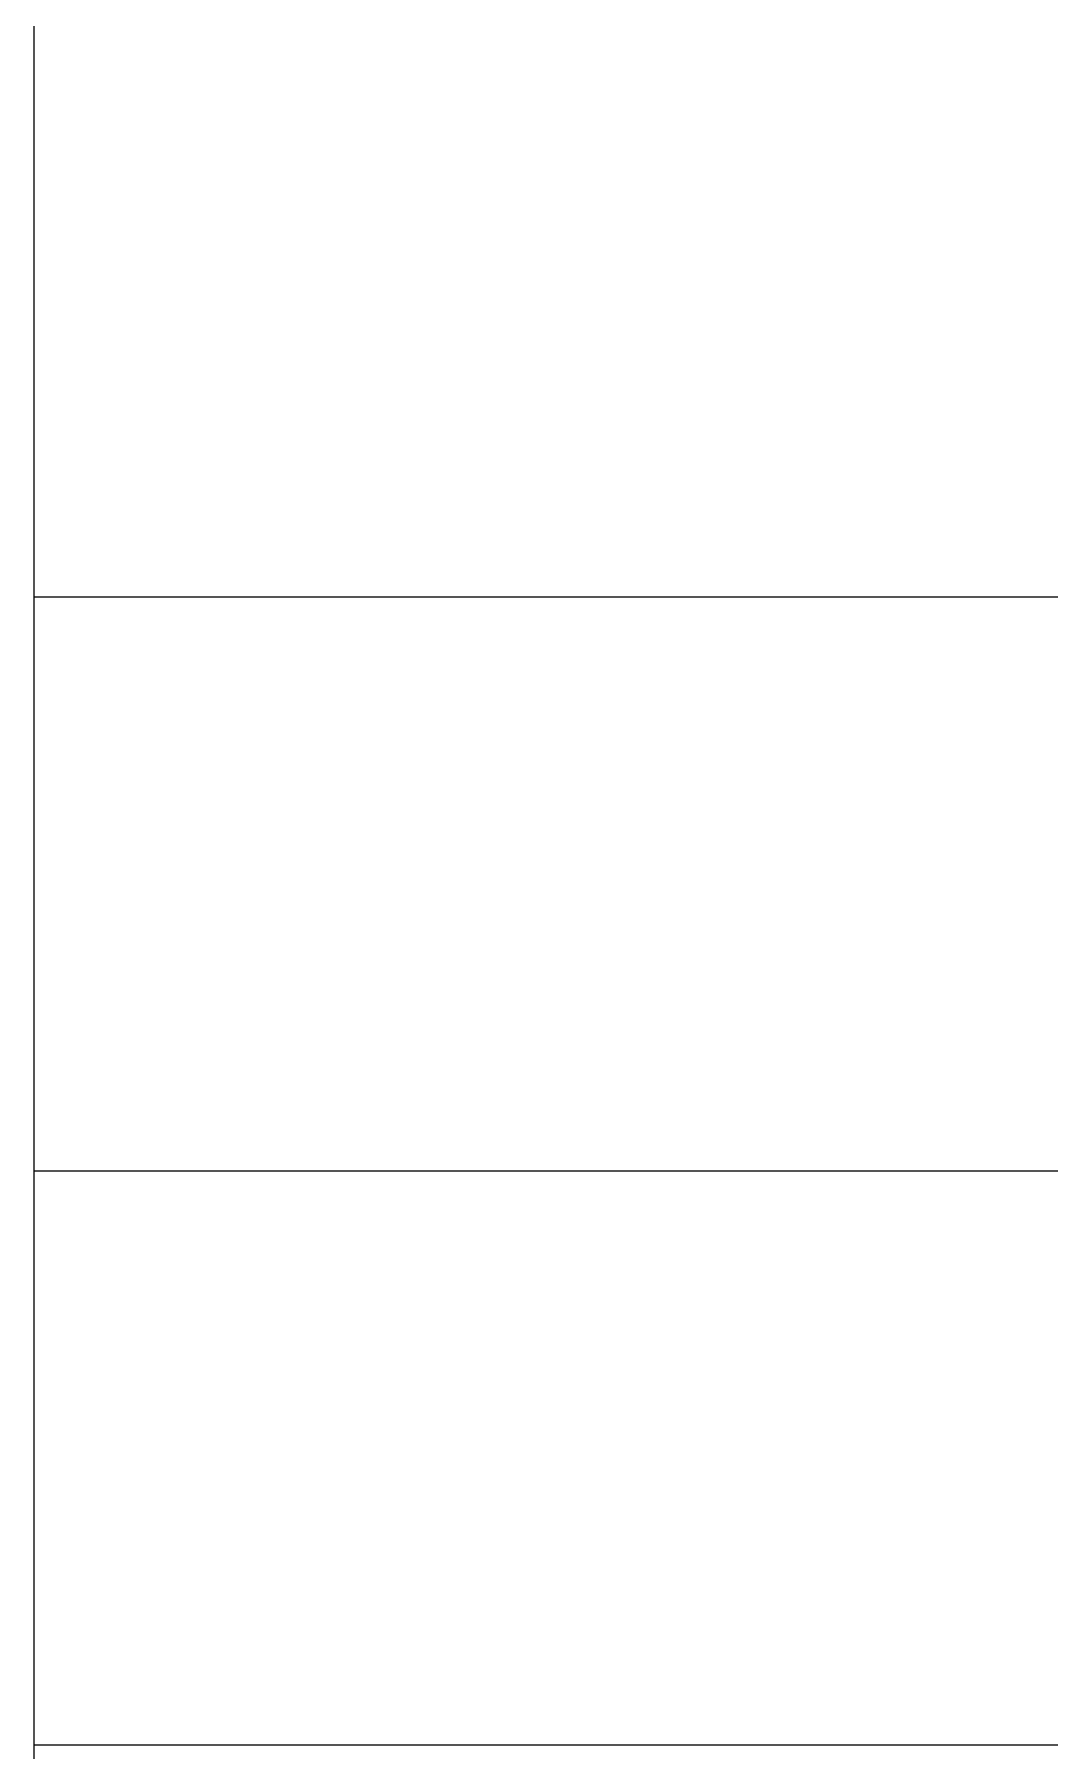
# Model space of a CAD drawing. Extents: x -64 to 135, y 290 to 405.
# Drawn here: x -63.8 to -46.88, y 319.09 to 347.7 of the extents above; entities that cross this region are included whole.
import ezdxf

# ---------------------------------------------------------------- set-up
doc = ezdxf.new("R2010")
doc.units = 0
doc.header["$LTSCALE"] = 0.15
doc.layers.add('0 CABLE ROUTING', color=252, linetype='Continuous')

msp = doc.modelspace()

# ---------------------------------------------------------------- linework, layer by layer
at = {"layer": '0 CABLE ROUTING', "color": 2}
for p, q in [((-63.803, 290.484), (-63.803, 405.295)), ((-63.803, 338.322), (-15.603, 338.322)), ((-63.803, 328.754), (-15.603, 328.754)), ((-63.803, 319.187), (-15.603, 319.187))]:
    msp.add_line(p, q, dxfattribs=at)
msp.add_lwpolyline([(-63.803, 405.295), (-15.603, 405.295), (-15.603, 290.484), (-63.803, 290.484)], close=True, dxfattribs=at)

doc.saveas('drawing.dxf')
